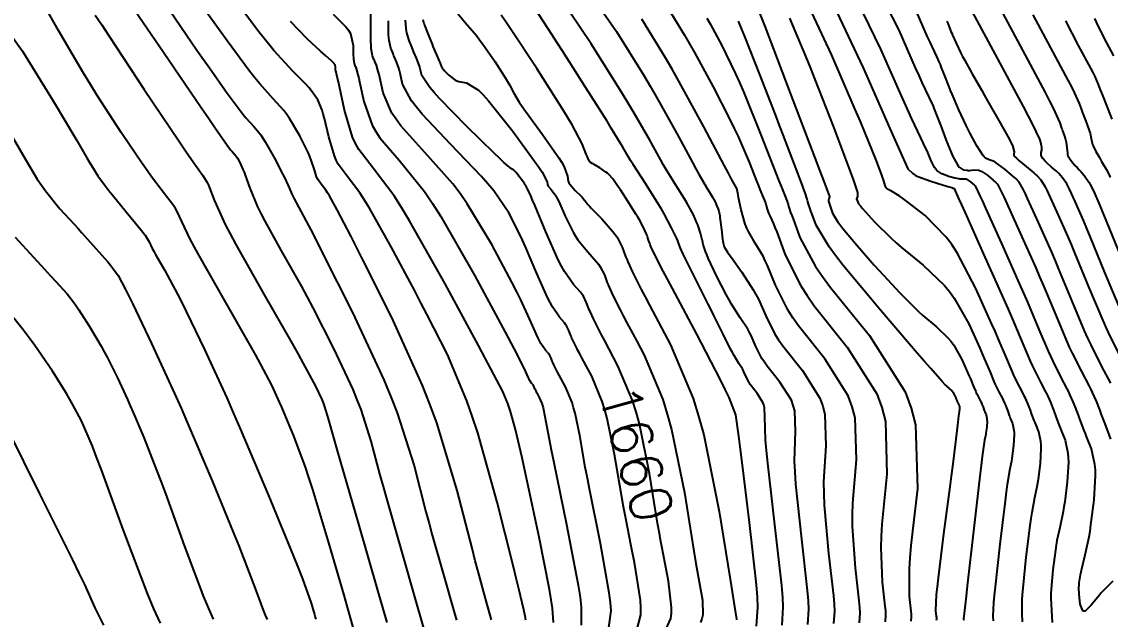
# Model space of a CAD drawing. Header units: metres. Extents: x 837475 to 838479, y 1189012 to 1191015.
# Drawn here: x 837673.6 to 837774.6, y 1189140.1 to 1189195.5 of the extents above; entities that cross this region are included whole.
import ezdxf

# ---------------------------------------------------------------- set-up
doc = ezdxf.new("R2010")
doc.units = ezdxf.units.M
doc.header["$LTSCALE"] = 0.3
doc.layers.add('COTAS 10', color=1, linetype='Continuous')
doc.layers.add('COTAS INT', color=252, linetype='Continuous')
doc.styles.get("Standard").update_dxf_attribs({"font": 'simplex.shx'})

msp = doc.modelspace()

# ---------------------------------------------------------------- linework, layer by layer
at = {"layer": 'COTAS 10'}
for points in [[(837774.826, 1189143.577), (837773.986, 1189142.743), (837773.767, 1189142.504), (837773.555, 1189142.262), (837772.838, 1189141.359), (837772.267, 1189140.808), (837772.146, 1189140.787), (837772.042, 1189140.824), (837771.802, 1189141.434), (837771.707, 1189142.338), (837771.695, 1189142.56), (837771.688, 1189142.77), (837771.716, 1189143.426), (837771.842, 1189144.175), (837771.898, 1189144.443), (837771.963, 1189144.739), (837772.275, 1189146.027), (837772.628, 1189147.696), (837772.719, 1189148.232), (837772.807, 1189148.8), (837773.103, 1189151.116), (837773.232, 1189153.38), (837773.216, 1189153.915), (837773.176, 1189154.41), (837772.847, 1189155.866), (837772.401, 1189156.992), (837772.289, 1189157.279), (837772.181, 1189157.556), (837771.834, 1189158.466), (837771.54, 1189159.248), (837771.465, 1189159.444), (837771.394, 1189159.631), (837771.162, 1189160.231), (837770.857, 1189160.915), (837770.739, 1189161.154), (837770.607, 1189161.416), (837770.012, 1189162.54), (837769.286, 1189163.985), (837769.071, 1189164.448), (837768.851, 1189164.938), (837768.007, 1189166.936), (837766.939, 1189169.482), (837766.578, 1189170.318), (837766.188, 1189171.211), (837764.541, 1189174.911), (837763.054, 1189178.2), (837762.765, 1189178.834), (837762.528, 1189179.349), (837762.116, 1189180.21), (837762.005, 1189180.322), (837761.958, 1189180.365), (837761.904, 1189180.412), (837761.652, 1189180.625), (837761.37, 1189180.815), (837761.297, 1189180.848), (837761.227, 1189180.873), (837760.992, 1189180.893), (837760.731, 1189180.884), (837760.644, 1189180.891), (837760.551, 1189180.902), (837760.163, 1189180.976), (837759.718, 1189181.098), (837759.589, 1189181.14), (837759.458, 1189181.186), (837758.966, 1189181.379), (837758.505, 1189181.694), (837758.394, 1189181.817), (837758.29, 1189181.955), (837757.976, 1189182.579), (837757.668, 1189183.346), (837757.567, 1189183.573), (837757.461, 1189183.807), (837757.022, 1189184.707), (837756.162, 1189186.545), (837755.789, 1189187.371), (837755.358, 1189188.334), (837753.316, 1189192.955), (837750.584, 1189198.585)], [(837705.392, 1189135.501), (837704.079, 1189140.195), (837703.799, 1189141.178), (837703.486, 1189142.271), (837702.077, 1189147.143), (837700.586, 1189152.08), (837700.222, 1189153.214), (837699.878, 1189154.248), (837698.81, 1189157.143), (837697.936, 1189159.205), (837697.715, 1189159.714), (837697.502, 1189160.196), (837696.809, 1189161.714), (837695.747, 1189163.747), (837695.302, 1189164.555), (837694.791, 1189165.468), (837692.401, 1189169.649), (837690.08, 1189173.734), (837689.612, 1189174.588), (837689.22, 1189175.32), (837688.437, 1189176.961), (837688.016, 1189177.874), (837687.852, 1189178.149), (837687.668, 1189178.432), (837686.834, 1189179.533), (837685.627, 1189181.109), (837685.208, 1189181.692), (837684.752, 1189182.34), (837682.799, 1189185.209), (837680.575, 1189188.658), (837679.948, 1189189.67), (837679.316, 1189190.709), (837676.992, 1189194.667), (837675.102, 1189198.061)], [(837720.348, 1189139.969), (837720.337, 1189140.128), (837720.322, 1189140.22), (837720.303, 1189140.333), (837720.188, 1189140.912), (837719.716, 1189142.88), (837719.471, 1189143.868), (837719.176, 1189145.049), (837717.695, 1189150.912), (837715.889, 1189157.343), (837715.389, 1189158.882), (837714.889, 1189160.315), (837713.081, 1189164.614), (837711.18, 1189168.346), (837710.622, 1189169.421), (837710.049, 1189170.514), (837707.862, 1189174.614), (837705.85, 1189178.184), (837705.386, 1189178.943), (837704.964, 1189179.603), (837703.778, 1189181.159), (837702.957, 1189182.271), (837702.765, 1189182.651), (837702.588, 1189183.062), (837702.076, 1189184.809), (837701.667, 1189186.524), (837701.555, 1189186.916), (837701.444, 1189187.272), (837701.046, 1189188.258), (837700.451, 1189189.121), (837700.216, 1189189.399), (837699.949, 1189189.694), (837698.732, 1189190.904), (837696.965, 1189192.834), (837696.353, 1189193.583), (837695.687, 1189194.425), (837692.838, 1189198.244)], [(837746.537, 1189139.567), (837746.624, 1189140.987), (837746.578, 1189141.762), (837746.501, 1189142.704), (837745.968, 1189147.483), (837745.431, 1189152.582), (837745.351, 1189153.725), (837745.301, 1189154.751), (837745.371, 1189157.483), (837745.312, 1189159.383), (837745.182, 1189159.884), (837745.002, 1189160.374), (837743.941, 1189162.052), (837742.758, 1189163.539), (837742.501, 1189163.908), (837742.274, 1189164.259), (837741.713, 1189165.372), (837741.27, 1189166.382), (837741.119, 1189166.668), (837740.956, 1189166.956), (837740.263, 1189168.018), (837739.455, 1189169.271), (837739.219, 1189169.679), (837738.977, 1189170.114), (837738.062, 1189171.906), (837737.292, 1189173.547), (837737.143, 1189173.887), (837737.02, 1189174.177), (837736.808, 1189174.808), (837736.753, 1189175.159), (837736.73, 1189175.271), (837736.704, 1189175.391), (837736.58, 1189175.877), (837736.388, 1189176.459), (837736.319, 1189176.638), (837736.242, 1189176.825), (837735.909, 1189177.566), (837735.43, 1189178.47), (837735.262, 1189178.761), (837735.078, 1189179.068), (837734.286, 1189180.323), (837733.371, 1189181.793), (837733.109, 1189182.237), (837732.844, 1189182.697), (837731.86, 1189184.488), (837730.412, 1189187.016), (837729.856, 1189187.94), (837729.232, 1189188.96), (837726.418, 1189193.454), (837723.498, 1189197.826)], [(837764.372, 1189196.72), (837766.465, 1189192.843), (837768.559, 1189188.93), (837768.971, 1189188.137), (837769.31, 1189187.47), (837769.931, 1189186.112), (837770.077, 1189185.61), (837770.118, 1189185.482), (837770.159, 1189185.36), (837770.309, 1189184.962), (837770.44, 1189184.56), (837770.469, 1189184.436), (837770.496, 1189184.306), (837770.568, 1189183.789), (837770.613, 1189183.338), (837770.623, 1189183.249), (837770.632, 1189183.177), (837770.655, 1189183.046), (837770.717, 1189182.956), (837770.751, 1189182.908), (837770.792, 1189182.851), (837771, 1189182.562), (837771.235, 1189182.255), (837771.292, 1189182.185), (837771.347, 1189182.123), (837771.517, 1189181.954), (837771.712, 1189181.765), (837771.782, 1189181.689), (837771.859, 1189181.603), (837772.194, 1189181.209), (837772.557, 1189180.711), (837772.651, 1189180.56), (837772.743, 1189180.403), (837773.054, 1189179.788), (837773.627, 1189178.432), (837773.885, 1189177.808), (837774.185, 1189177.076), (837775.626, 1189173.535)], [(837733.227, 1189138.817), (837733.811, 1189140.11), (837733.873, 1189140.597), (837733.891, 1189141.14), (837733.596, 1189143.571), (837732.975, 1189146.806), (837732.836, 1189147.585), (837732.787, 1189147.856), (837732.593, 1189148.974), (837731.836, 1189153.571), (837730.9, 1189158.167), (837730.592, 1189159.285), (837730.264, 1189160.335), (837728.906, 1189163.567), (837727.682, 1189165.872), (837727.648, 1189165.935), (837727.382, 1189166.44), (837727.153, 1189166.88), (837726.623, 1189167.925), (837726.349, 1189168.532), (837726.28, 1189168.695), (837726.215, 1189168.856), (837726.004, 1189169.423), (837725.702, 1189170.019), (837725.579, 1189170.198), (837725.44, 1189170.385), (837724.792, 1189171.111), (837723.934, 1189172.328), (837723.662, 1189172.824), (837723.374, 1189173.388), (837722.209, 1189175.999), (837721.179, 1189178.471), (837720.977, 1189178.948), (837720.81, 1189179.335), (837720.509, 1189179.984), (837720.457, 1189180.042), (837720.448, 1189180.057), (837720.441, 1189180.072), (837720.436, 1189180.121), (837720.35, 1189180.284), (837720.292, 1189180.371), (837720.22, 1189180.476), (837719.835, 1189181.005), (837719.42, 1189181.526), (837719.329, 1189181.626), (837719.247, 1189181.707), (837719.038, 1189181.838), (837718.312, 1189182.444), (837717.905, 1189182.825), (837717.409, 1189183.297), (837714.873, 1189185.772), (837712.339, 1189188.368), (837711.844, 1189188.918), (837711.438, 1189189.395), (837710.721, 1189190.504), (837710.561, 1189191.132), (837710.508, 1189191.305), (837710.451, 1189191.477), (837710.21, 1189192.097), (837709.944, 1189192.725), (837709.87, 1189192.904), (837709.796, 1189193.084), (837709.529, 1189193.751), (837709.317, 1189194.454), (837709.278, 1189194.657), (837709.247, 1189194.864), (837709.206, 1189195.64)], [(837758.483, 1189139.951), (837758.493, 1189140.111), (837758.487, 1189140.199), (837758.479, 1189140.305), (837758.419, 1189140.843), (837758.482, 1189142.339), (837758.551, 1189143.049), (837758.642, 1189143.886), (837759.157, 1189147.978), (837759.732, 1189152.321), (837759.861, 1189153.317), (837759.977, 1189154.223), (837760.286, 1189156.751), (837760.47, 1189158.327), (837760.507, 1189158.634), (837760.537, 1189158.885), (837760.596, 1189159.322), (837760.613, 1189159.403), (837760.617, 1189159.429), (837760.621, 1189159.457), (837760.636, 1189159.569), (837760.642, 1189159.679), (837760.641, 1189159.705), (837760.639, 1189159.729), (837760.623, 1189159.799), (837760.602, 1189159.854), (837760.596, 1189159.868), (837760.591, 1189159.881), (837760.574, 1189159.926), (837760.56, 1189159.964), (837760.556, 1189159.973), (837760.553, 1189159.982), (837760.542, 1189160.011), (837760.527, 1189160.044), (837760.521, 1189160.056), (837760.515, 1189160.069), (837760.486, 1189160.123), (837760.451, 1189160.193), (837760.44, 1189160.216), (837760.429, 1189160.24), (837760.389, 1189160.337), (837760.329, 1189160.478), (837760.306, 1189160.53), (837760.281, 1189160.588), (837760.167, 1189160.842), (837760.014, 1189161.113), (837759.964, 1189161.182), (837759.91, 1189161.247), (837759.688, 1189161.458), (837759.433, 1189161.675), (837759.359, 1189161.743), (837759.282, 1189161.815), (837758.993, 1189162.106), (837757.931, 1189163.312), (837757.368, 1189163.96), (837756.688, 1189164.746), (837753.26, 1189168.72), (837749.798, 1189172.889), (837749.096, 1189173.797), (837748.506, 1189174.598), (837747.303, 1189176.604), (837746.905, 1189177.701), (837746.823, 1189177.929), (837746.753, 1189178.125), (837746.601, 1189178.562), (837746.537, 1189178.77), (837746.522, 1189178.822), (837746.509, 1189178.871), (837746.475, 1189179.03), (837746.278, 1189179.611), (837746.163, 1189179.927), (837746.022, 1189180.31), (837745.293, 1189182.254), (837744.252, 1189184.983), (837743.913, 1189185.861), (837743.553, 1189186.793), (837742.072, 1189190.602), (837740.671, 1189194.125), (837740.362, 1189194.877), (837740.086, 1189195.531)], [(837681.188, 1189139.515), (837680.399, 1189141.123), (837679.422, 1189143.28), (837678.917, 1189144.328), (837678.309, 1189145.573), (837675.267, 1189151.697), (837672.272, 1189157.673)]]:
    msp.add_lwpolyline(points, dxfattribs=at)
at = {"layer": 'COTAS INT'}
for points in [[(837752.531, 1189199.51), (837754.967, 1189194.695), (837756.504, 1189191.214), (837756.829, 1189190.489), (837757.11, 1189189.867), (837757.758, 1189188.483), (837758.146, 1189187.646), (837758.264, 1189187.37), (837758.385, 1189187.074), (837758.858, 1189185.843), (837759.338, 1189184.578), (837759.463, 1189184.262), (837759.585, 1189183.959), (837759.998, 1189182.986), (837760.381, 1189182.263), (837760.484, 1189182.118), (837760.586, 1189181.997), (837760.943, 1189181.759), (837761.307, 1189181.708), (837761.414, 1189181.704), (837761.523, 1189181.704), (837761.936, 1189181.744), (837762.395, 1189181.705), (837762.533, 1189181.657), (837762.675, 1189181.592), (837763.226, 1189181.22), (837763.718, 1189180.804), (837763.823, 1189180.712), (837763.915, 1189180.629), (837764.132, 1189180.41), (837764.534, 1189179.621), (837764.742, 1189179.179), (837764.992, 1189178.64), (837766.244, 1189175.886), (837767.676, 1189172.655), (837768.039, 1189171.816), (837768.389, 1189171.001), (837769.531, 1189168.255), (837770.535, 1189165.878), (837770.797, 1189165.294), (837771.053, 1189164.744), (837771.917, 1189163.024), (837772.626, 1189161.685), (837772.783, 1189161.374), (837772.922, 1189161.089), (837773.286, 1189160.275), (837773.562, 1189159.56), (837773.647, 1189159.338), (837773.735, 1189159.105), (837774.086, 1189158.174), (837774.499, 1189157.091), (837774.627, 1189156.762)], [(837683.306, 1189197.712), (837686.738, 1189192.658), (837690.233, 1189187.544), (837690.931, 1189186.525), (837691.512, 1189185.678), (837692.639, 1189184.052), (837692.962, 1189183.618), (837693.037, 1189183.523), (837693.106, 1189183.438), (837693.301, 1189183.224), (837693.473, 1189183.016), (837693.528, 1189182.935), (837693.585, 1189182.844), (837693.817, 1189182.433), (837694.11, 1189181.778), (837694.206, 1189181.533), (837694.309, 1189181.261), (837694.735, 1189180.051), (837695.469, 1189178.316), (837695.766, 1189177.712), (837696.105, 1189177.056), (837697.666, 1189174.242), (837699.528, 1189170.917), (837700.055, 1189169.939), (837700.587, 1189168.935), (837702.554, 1189165.103), (837704.295, 1189161.364), (837704.686, 1189160.42), (837705.037, 1189159.516), (837705.975, 1189156.579), (837706.815, 1189153.415), (837707.104, 1189152.368), (837707.418, 1189151.247), (837708.755, 1189146.579), (837710.22, 1189141.477), (837710.614, 1189140.083), (837711.003, 1189138.696)], [(837726.137, 1189198.387), (837728.774, 1189194.59), (837731.268, 1189190.558), (837731.89, 1189189.515), (837732.482, 1189188.504), (837734.37, 1189185.113), (837735.819, 1189182.417), (837736.135, 1189181.843), (837736.413, 1189181.343), (837737.108, 1189180.163), (837737.509, 1189179.528), (837737.602, 1189179.373), (837737.687, 1189179.226), (837737.929, 1189178.768), (837738.098, 1189178.393), (837738.137, 1189178.298), (837738.172, 1189178.207), (837738.269, 1189177.913), (837738.35, 1189177.489), (837738.376, 1189177.316), (837738.402, 1189177.12), (837738.508, 1189176.211), (837738.617, 1189175.317), (837738.646, 1189175.13), (837738.674, 1189174.968), (837738.772, 1189174.603), (837739.079, 1189174.124), (837739.239, 1189173.891), (837739.432, 1189173.614), (837740.402, 1189172.25), (837741.461, 1189170.627), (837741.71, 1189170.187), (837741.941, 1189169.75), (837742.617, 1189168.207), (837743.475, 1189166.506), (837743.82, 1189165.97), (837744.213, 1189165.406), (837746.021, 1189163.135), (837747.642, 1189160.571), (837747.916, 1189159.823), (837748.115, 1189159.057), (837748.205, 1189156.155), (837747.998, 1189152.79), (837748.01, 1189151.733), (837748.053, 1189150.622), (837748.458, 1189146.155), (837748.896, 1189142.224), (837748.96, 1189141.45), (837748.998, 1189140.812), (837748.926, 1189139.643)], [(837766.462, 1189139.821), (837766.419, 1189140.599), (837766.422, 1189141.809), (837766.457, 1189142.334), (837766.506, 1189142.942), (837766.806, 1189145.823), (837767.168, 1189148.75), (837767.257, 1189149.387), (837767.341, 1189149.947), (837767.603, 1189151.345), (837767.822, 1189152.379), (837767.878, 1189152.711), (837767.933, 1189153.063), (837768.116, 1189154.497), (837768.196, 1189155.9), (837768.186, 1189156.231), (837768.162, 1189156.538), (837767.957, 1189157.439), (837767.681, 1189158.137), (837767.612, 1189158.315), (837767.545, 1189158.486), (837767.33, 1189159.05), (837767.148, 1189159.534), (837767.102, 1189159.655), (837767.057, 1189159.771), (837766.914, 1189160.143), (837766.725, 1189160.567), (837766.652, 1189160.715), (837766.57, 1189160.877), (837766.202, 1189161.574), (837765.752, 1189162.468), (837765.619, 1189162.755), (837765.482, 1189163.059), (837764.96, 1189164.296), (837764.194, 1189166.105), (837763.904, 1189166.769), (837763.581, 1189167.504), (837762.131, 1189170.749), (837760.391, 1189174.043), (837759.884, 1189174.809), (837759.366, 1189175.512), (837757.406, 1189177.525), (837755.69, 1189178.845), (837755.327, 1189179.111), (837755.012, 1189179.335), (837754.279, 1189179.783), (837753.937, 1189179.964), (837753.869, 1189180.019), (837753.813, 1189180.076), (837753.704, 1189180.3), (837753.552, 1189180.82), (837753.468, 1189181.064), (837753.366, 1189181.351), (837752.845, 1189182.747), (837751.822, 1189185.256), (837751.404, 1189186.244), (837750.926, 1189187.359), (837748.712, 1189192.445), (837746.209, 1189197.833)], [(837748.638, 1189197.659), (837751.666, 1189191.216), (837754.14, 1189185.594), (837754.632, 1189184.482), (837755.041, 1189183.562), (837755.819, 1189181.849), (837756.287, 1189181.395), (837756.5, 1189181.271), (837756.749, 1189181.147), (837757.948, 1189180.702), (837759.117, 1189180.341), (837759.346, 1189180.269), (837759.536, 1189180.209), (837759.88, 1189180.096), (837759.948, 1189180.068), (837759.963, 1189180.062), (837759.976, 1189180.057), (837760.008, 1189180.046), (837760.026, 1189180.043), (837760.031, 1189180.042), (837760.035, 1189180.042), (837760.047, 1189180.043), (837760.058, 1189180.042), (837760.062, 1189180.04), (837760.065, 1189180.039), (837760.079, 1189180.03), (837760.091, 1189180.02), (837760.093, 1189180.017), (837760.095, 1189180.015), (837760.101, 1189180.01), (837760.522, 1189179.076), (837760.787, 1189178.489), (837761.116, 1189177.759), (837762.838, 1189173.935), (837764.7, 1189169.767), (837765.117, 1189168.82), (837765.49, 1189167.963), (837766.483, 1189165.616), (837767.167, 1189163.999), (837767.345, 1189163.602), (837767.519, 1189163.227), (837768.107, 1189162.057), (837768.589, 1189161.146), (837768.695, 1189160.935), (837768.791, 1189160.741), (837769.038, 1189160.187), (837769.225, 1189159.701), (837769.283, 1189159.55), (837769.344, 1189159.391), (837769.582, 1189158.758), (837769.863, 1189158.021), (837769.95, 1189157.797), (837770.041, 1189157.565), (837770.402, 1189156.653), (837770.669, 1189155.474), (837770.701, 1189155.073), (837770.714, 1189154.64), (837770.609, 1189152.807), (837770.37, 1189150.931), (837770.299, 1189150.472), (837770.225, 1189150.038), (837769.939, 1189148.686), (837769.652, 1189147.343), (837769.577, 1189146.915), (837769.505, 1189146.462), (837769.261, 1189144.624), (837769.101, 1189142.831), (837769.081, 1189142.406), (837769.073, 1189142.013), (837769.133, 1189140.852), (837769.194, 1189139.746)], [(837670.948, 1189196.519), (837673.654, 1189192.749), (837676.191, 1189188.64), (837676.764, 1189187.701), (837677.281, 1189186.847), (837678.681, 1189184.479), (837679.611, 1189182.876), (837679.832, 1189182.505), (837680.037, 1189182.166), (837680.646, 1189181.202), (837681.358, 1189180.226), (837681.628, 1189179.879), (837681.93, 1189179.498), (837683.283, 1189177.846), (837684.557, 1189176.281), (837684.809, 1189175.956), (837685.018, 1189175.678), (837685.407, 1189175.062), (837685.691, 1189174.466), (837685.834, 1189174.201), (837686.003, 1189173.891), (837686.846, 1189172.408), (837688.037, 1189170.207), (837688.426, 1189169.445), (837688.84, 1189168.617), (837690.552, 1189165.074), (837692.604, 1189160.581), (837693.233, 1189159.154), (837693.889, 1189157.647), (837696.476, 1189151.541), (837698.764, 1189145.976), (837699.231, 1189144.811), (837699.625, 1189143.808), (837700.448, 1189141.541), (837700.752, 1189140.49), (837700.819, 1189140.254), (837700.88, 1189140.042)], [(837687.315, 1189196.532), (837689.837, 1189192.86), (837690.436, 1189191.997), (837690.991, 1189191.2), (837692.636, 1189188.878), (837693.845, 1189187.256), (837694.125, 1189186.9), (837694.382, 1189186.585), (837695.111, 1189185.784), (837695.757, 1189185.004), (837695.961, 1189184.702), (837696.176, 1189184.362), (837697.041, 1189182.824), (837697.822, 1189181.309), (837697.983, 1189180.984), (837698.12, 1189180.7), (837698.417, 1189180.015), (837698.638, 1189179.494), (837698.727, 1189179.312), (837698.829, 1189179.115), (837699.298, 1189178.269), (837700.395, 1189176.197), (837700.891, 1189175.226), (837701.472, 1189174.084), (837704.267, 1189168.527), (837707.177, 1189162.28), (837707.83, 1189160.702), (837708.417, 1189159.191), (837709.985, 1189154.282), (837711.089, 1189150.025), (837711.384, 1189148.924), (837711.674, 1189147.856), (837712.68, 1189144.282), (837713.648, 1189140.908), (837713.914, 1189139.967)], [(837717.177, 1189139.985), (837717.054, 1189140.421), (837716.605, 1189141.986), (837715.93, 1189144.466), (837715.664, 1189145.479), (837715.364, 1189146.634), (837713.995, 1189151.986), (837712.097, 1189158.267), (837711.464, 1189160.008), (837710.784, 1189161.749), (837707.937, 1189168.045), (837705.239, 1189173.411), (837704.653, 1189174.567), (837704.137, 1189175.58), (837702.854, 1189178.045), (837702.124, 1189179.341), (837701.956, 1189179.616), (837701.802, 1189179.856), (837701.371, 1189180.421), (837701.073, 1189180.824), (837701.004, 1189180.962), (837700.94, 1189181.112), (837700.754, 1189181.746), (837700.452, 1189182.661), (837700.314, 1189182.988), (837700.153, 1189183.346), (837699.378, 1189184.904), (837698.437, 1189186.506), (837698.172, 1189186.891), (837697.904, 1189187.252), (837696.921, 1189188.344), (837695.658, 1189189.731), (837695.213, 1189190.277), (837694.728, 1189190.894), (837692.634, 1189193.705), (837690.47, 1189196.722)], [(837728.076, 1189139.278), (837728.276, 1189140.82), (837728.216, 1189141.592), (837728.105, 1189142.513), (837727.287, 1189147.089), (837726.293, 1189152), (837726.073, 1189153.133), (837725.875, 1189154.168), (837725.359, 1189157.089), (837724.935, 1189159.17), (837724.796, 1189159.676), (837724.648, 1189160.152), (837724.033, 1189161.615), (837723.463, 1189162.688), (837723.343, 1189162.916), (837723.239, 1189163.115), (837722.999, 1189163.589), (837722.875, 1189163.863), (837722.844, 1189163.937), (837722.814, 1189164.01), (837722.719, 1189164.267), (837722.582, 1189164.536), (837722.526, 1189164.618), (837722.463, 1189164.702), (837722.17, 1189165.031), (837721.761, 1189165.632), (837721.624, 1189165.888), (837721.478, 1189166.183), (837720.866, 1189167.57), (837719.892, 1189169.681), (837719.518, 1189170.433), (837719.099, 1189171.256), (837717.208, 1189174.832), (837714.925, 1189178.604), (837714.259, 1189179.551), (837713.578, 1189180.456), (837710.996, 1189183.373), (837708.772, 1189185.827), (837708.317, 1189186.44), (837707.932, 1189187.024), (837707.122, 1189188.894), (837706.808, 1189190.311), (837706.736, 1189190.61), (837706.67, 1189190.867), (837706.487, 1189191.46), (837706.346, 1189191.793), (837706.306, 1189191.888), (837706.267, 1189191.984), (837706.126, 1189192.337), (837706.019, 1189193.013), (837706.001, 1189193.311), (837705.989, 1189193.658), (837705.989, 1189195.312), (837705.96, 1189196.941)], [(837713.882, 1189196.435), (837714.73, 1189195.437), (837715.77, 1189194.214), (837716.068, 1189193.828), (837716.37, 1189193.422), (837717.499, 1189191.782), (837718.467, 1189190.264), (837718.668, 1189189.933), (837718.841, 1189189.641), (837719.222, 1189188.913), (837719.751, 1189188.029), (837720.016, 1189187.639), (837720.333, 1189187.186), (837721.909, 1189185.024), (837723.428, 1189182.869), (837723.71, 1189182.419), (837723.931, 1189182.033), (837724.229, 1189181.172), (837724.28, 1189180.697), (837724.345, 1189180.555), (837724.433, 1189180.409), (837724.935, 1189179.842), (837725.467, 1189179.334), (837725.574, 1189179.225), (837725.663, 1189179.129), (837725.839, 1189178.895), (837726.117, 1189178.545), (837726.271, 1189178.376), (837726.458, 1189178.176), (837727.414, 1189177.191), (837728.416, 1189176.067), (837728.632, 1189175.779), (837728.823, 1189175.501), (837729.289, 1189174.579), (837729.615, 1189173.703), (837729.717, 1189173.453), (837729.823, 1189173.2), (837730.247, 1189172.262), (837731.066, 1189170.645), (837731.422, 1189169.965), (837731.832, 1189169.183), (837733.78, 1189165.519), (837735.881, 1189160.518), (837736.389, 1189158.893), (837736.864, 1189157.164), (837738.313, 1189150.053), (837739.311, 1189143.78), (837739.502, 1189142.579), (837739.656, 1189141.611), (837739.905, 1189140.053), (837739.898, 1189140.005)], [(837744.148, 1189139.49), (837744.25, 1189141.162), (837744.196, 1189142.075), (837744.105, 1189143.184), (837743.478, 1189148.811), (837742.809, 1189154.543), (837742.692, 1189155.717), (837742.605, 1189156.712), (837742.536, 1189158.811), (837742.509, 1189159.709), (837742.447, 1189159.945), (837742.362, 1189160.176), (837741.861, 1189160.969), (837741.302, 1189161.671), (837741.181, 1189161.846), (837741.074, 1189162.011), (837740.809, 1189162.537), (837740.6, 1189163.014), (837740.529, 1189163.149), (837740.452, 1189163.285), (837740.124, 1189163.787), (837739.678, 1189164.512), (837739.526, 1189164.79), (837739.361, 1189165.1), (837738.663, 1189166.496), (837737.816, 1189168.228), (837737.557, 1189168.75), (837737.287, 1189169.291), (837736.225, 1189171.397), (837735.302, 1189173.234), (837735.12, 1189173.606), (837734.971, 1189173.917), (837734.696, 1189174.546), (837734.532, 1189174.971), (837734.452, 1189175.154), (837734.357, 1189175.365), (837733.889, 1189176.364), (837733.174, 1189177.715), (837732.922, 1189178.149), (837732.648, 1189178.608), (837731.464, 1189180.482), (837730.328, 1189182.243), (837730.084, 1189182.631), (837729.87, 1189182.976), (837729.35, 1189183.864), (837728.631, 1189185.075), (837728.292, 1189185.624), (837727.892, 1189186.266), (837725.942, 1189189.357), (837723.793, 1189192.73), (837723.268, 1189193.55), (837722.774, 1189194.32), (837721.24, 1189196.69)], [(837733.486, 1189196.86), (837735.088, 1189194.231), (837735.546, 1189193.442), (837736.01, 1189192.628), (837737.739, 1189189.467), (837739.328, 1189186.367), (837739.703, 1189185.591), (837740.05, 1189184.85), (837741.072, 1189182.468), (837741.788, 1189180.645), (837741.942, 1189180.257), (837742.077, 1189179.919), (837742.407, 1189179.117), (837742.586, 1189178.674), (837742.626, 1189178.562), (837742.662, 1189178.454), (837742.755, 1189178.106), (837742.839, 1189177.808), (837742.868, 1189177.733), (837742.9, 1189177.661), (837743.036, 1189177.427), (837743.342, 1189176.753), (837743.481, 1189176.403), (837743.643, 1189175.983), (837744.424, 1189173.877), (837745.875, 1189171.001), (837746.459, 1189170.095), (837747.123, 1189169.141), (837750.18, 1189165.3), (837752.921, 1189160.965), (837753.385, 1189159.7), (837753.722, 1189158.406), (837753.873, 1189153.499), (837753.391, 1189148.869), (837753.328, 1189147.749), (837753.297, 1189146.7), (837753.438, 1189143.499), (837753.688, 1189141.264), (837753.724, 1189140.824), (837753.745, 1189140.462), (837753.704, 1189139.797)], [(837774.644, 1189161.954), (837773.823, 1189163.507), (837772.82, 1189165.502), (837772.524, 1189166.141), (837772.22, 1189166.818), (837771.055, 1189169.575), (837769.838, 1189172.52), (837769.501, 1189173.314), (837769.164, 1189174.1), (837767.946, 1189176.862), (837766.93, 1189179.081), (837766.719, 1189179.525), (837766.54, 1189179.894), (837766.147, 1189180.61), (837765.824, 1189180.935), (837765.688, 1189181.059), (837765.532, 1189181.197), (837764.8, 1189181.815), (837764.051, 1189182.379), (837763.884, 1189182.483), (837763.735, 1189182.564), (837763.343, 1189182.668), (837763.002, 1189182.84), (837762.885, 1189182.964), (837762.758, 1189183.122), (837762.216, 1189183.967), (837761.593, 1189185.127), (837761.414, 1189185.483), (837761.232, 1189185.854), (837760.553, 1189187.321), (837759.926, 1189188.758), (837759.777, 1189189.111), (837759.64, 1189189.444), (837759.233, 1189190.484), (837758.915, 1189191.312), (837758.833, 1189191.511), (837758.754, 1189191.697), (837758.493, 1189192.259), (837758.057, 1189193.189), (837757.869, 1189193.607), (837757.65, 1189194.095), (837756.617, 1189196.434)], [(837775.588, 1189168.697), (837774.102, 1189172.215), (837772.736, 1189175.557), (837772.423, 1189176.31), (837772.139, 1189176.988), (837771.351, 1189178.813), (837770.805, 1189179.963), (837770.674, 1189180.215), (837770.551, 1189180.439), (837770.178, 1189181.009), (837769.829, 1189181.396), (837769.72, 1189181.504), (837769.607, 1189181.613), (837769.156, 1189182.009), (837768.735, 1189182.373), (837768.641, 1189182.462), (837768.556, 1189182.546), (837768.331, 1189182.804), (837768.212, 1189183.027), (837768.194, 1189183.087), (837768.183, 1189183.148), (837768.198, 1189183.362), (837768.242, 1189183.562), (837768.248, 1189183.613), (837768.252, 1189183.662), (837768.248, 1189183.822), (837768.208, 1189184.03), (837768.19, 1189184.109), (837768.168, 1189184.197), (837768.065, 1189184.591), (837767.393, 1189186.011), (837767.014, 1189186.745), (837766.55, 1189187.628), (837764.176, 1189192.05), (837761.802, 1189196.424)], [(837680.406, 1189196.117), (837680.999, 1189195.199), (837681.687, 1189194.146), (837684.953, 1189189.216), (837688.145, 1189184.453), (837688.787, 1189183.506), (837689.323, 1189182.719), (837690.385, 1189181.219), (837690.779, 1189180.583), (837690.895, 1189180.341), (837691.014, 1189180.071), (837691.467, 1189178.859), (837692.454, 1189176.683), (837692.909, 1189175.806), (837693.444, 1189174.809), (837696.034, 1189170.215), (837698.661, 1189165.638), (837699.219, 1189164.651), (837699.703, 1189163.787), (837700.84, 1189161.678), (837701.412, 1189160.449), (837701.541, 1189160.138), (837701.656, 1189159.841), (837701.965, 1189158.875), (837702.54, 1189156.805), (837702.824, 1189155.812), (837703.162, 1189154.637), (837704.83, 1189148.875), (837706.636, 1189142.62), (837707.06, 1189141.134), (837707.451, 1189139.755)], [(837722.924, 1189139.739), (837722.835, 1189141.079), (837722.711, 1189141.852), (837722.544, 1189142.799), (837721.584, 1189147.669), (837720.496, 1189152.856), (837720.248, 1189154.003), (837720.024, 1189155.025), (837719.409, 1189157.669), (837718.946, 1189159.319), (837718.817, 1189159.713), (837718.689, 1189160.081), (837718.225, 1189161.184), (837717.122, 1189163.281), (837716.59, 1189164.275), (837715.961, 1189165.449), (837712.87, 1189171.184), (837709.575, 1189177.027), (837708.817, 1189178.27), (837708.126, 1189179.35), (837706.184, 1189181.897), (837704.859, 1189183.627), (837704.557, 1189184.192), (837704.282, 1189184.795), (837703.522, 1189187.284), (837703.055, 1189189.49), (837702.964, 1189189.914), (837702.89, 1189190.257), (837702.764, 1189190.823), (837702.748, 1189190.861), (837702.743, 1189190.872), (837702.739, 1189190.883), (837702.722, 1189190.924), (837702.71, 1189191.001), (837702.708, 1189191.036), (837702.707, 1189191.076), (837702.707, 1189191.266), (837702.65, 1189191.496), (837702.612, 1189191.56), (837702.566, 1189191.625), (837702.32, 1189191.864), (837701.786, 1189192.326), (837701.559, 1189192.531), (837701.296, 1189192.77), (837700.06, 1189193.913), (837698.517, 1189195.517)], [(837702.471, 1189196.188), (837703.665, 1189195.03), (837703.891, 1189194.715), (837704.072, 1189194.401), (837704.348, 1189193.289), (837704.348, 1189192.367), (837704.355, 1189192.173), (837704.364, 1189192.007), (837704.424, 1189191.631), (837704.503, 1189191.433), (837704.547, 1189191.327), (837704.626, 1189191.141), (837704.78, 1189190.562), (837704.85, 1189190.262), (837704.931, 1189189.901), (837705.322, 1189188.089), (837706.107, 1189185.91), (837706.437, 1189185.316), (837706.816, 1189184.727), (837708.59, 1189182.635), (837710.943, 1189179.735), (837711.686, 1189178.637), (837712.469, 1189177.41), (837715.631, 1189171.912), (837718.435, 1189166.692), (837718.993, 1189165.639), (837719.457, 1189164.758), (837720.343, 1189162.996), (837720.585, 1189162.447), (837720.643, 1189162.33), (837720.697, 1189162.229), (837720.859, 1189161.991), (837720.975, 1189161.861), (837721, 1189161.828), (837721.022, 1189161.795), (837721.076, 1189161.689), (837721.114, 1189161.587), (837721.125, 1189161.558), (837721.138, 1189161.529), (837721.187, 1189161.42), (837721.282, 1189161.233), (837721.323, 1189161.154), (837721.371, 1189161.064), (837721.596, 1189160.639), (837721.839, 1189160.06), (837721.898, 1189159.872), (837721.953, 1189159.672), (837722.121, 1189158.848), (837722.517, 1189156.766), (837722.715, 1189155.772), (837722.953, 1189154.597), (837724.132, 1189148.848), (837725.212, 1189143.2), (837725.388, 1189142.089), (837725.509, 1189141.175), (837725.5, 1189139.508)], [(837730.651, 1189139.047), (837731.044, 1189140.465), (837731.044, 1189141.094), (837730.998, 1189141.827), (837730.441, 1189145.33), (837730.145, 1189146.827), (837729.634, 1189149.403), (837729.43, 1189150.495), (837729.234, 1189151.571), (837728.598, 1189155.33), (837727.918, 1189158.669), (837727.694, 1189159.48), (837727.456, 1189160.243), (837726.47, 1189162.591), (837725.555, 1189164.311), (837725.362, 1189164.678), (837725.196, 1189164.998), (837725.12, 1189165.15), (837724.811, 1189165.757), (837724.612, 1189166.197), (837724.562, 1189166.316), (837724.514, 1189166.433), (837724.361, 1189166.845), (837724.142, 1189167.278), (837724.053, 1189167.408), (837723.951, 1189167.543), (837723.481, 1189168.071), (837722.825, 1189169.035), (837722.606, 1189169.446), (837722.371, 1189169.918), (837721.389, 1189172.144), (837720.328, 1189174.605), (837720.044, 1189175.226), (837719.763, 1189175.821), (837718.785, 1189177.752), (837717.381, 1189179.798), (837716.832, 1189180.466), (837716.214, 1189181.177), (837713.402, 1189184.111), (837710.729, 1189186.927), (837710.197, 1189187.564), (837709.757, 1189188.139), (837708.921, 1189189.699), (837708.685, 1189190.722), (837708.622, 1189190.957), (837708.56, 1189191.172), (837708.349, 1189191.778), (837708.145, 1189192.259), (837708.088, 1189192.396), (837708.032, 1189192.534), (837707.827, 1189193.044), (837707.668, 1189193.748), (837707.64, 1189194.009), (837707.619, 1189194.297), (837707.599, 1189195.574)], [(837710.813, 1189195.706), (837710.875, 1189195.43), (837710.916, 1189195.305), (837710.966, 1189195.16), (837711.231, 1189194.458), (837711.56, 1189193.634), (837711.651, 1189193.412), (837711.743, 1189193.191), (837712.072, 1189192.415), (837712.341, 1189191.782), (837712.394, 1189191.653), (837712.438, 1189191.543), (837712.52, 1189191.309), (837712.64, 1189191.124), (837712.707, 1189191.045), (837712.79, 1189190.953), (837713.212, 1189190.52), (837713.78, 1189190.102), (837713.955, 1189190.02), (837714.136, 1189189.952), (837714.855, 1189189.829), (837715.974, 1189189.128), (837716.409, 1189188.697), (837716.899, 1189188.163), (837719.116, 1189185.376), (837721.174, 1189182.546), (837721.562, 1189181.985), (837721.871, 1189181.521), (837722.333, 1189180.646), (837722.361, 1189180.385), (837722.397, 1189180.306), (837722.445, 1189180.226), (837722.722, 1189179.913), (837723.139, 1189179.335), (837723.275, 1189179.087), (837723.421, 1189178.8), (837724.024, 1189177.447), (837724.745, 1189175.967), (837724.966, 1189175.6), (837725.196, 1189175.252), (837726.103, 1189174.151), (837726.928, 1189173.226), (837727.106, 1189172.989), (837727.262, 1189172.76), (837727.647, 1189172.001), (837727.915, 1189171.28), (837727.998, 1189171.074), (837728.086, 1189170.866), (837728.435, 1189170.094), (837729.109, 1189168.763), (837729.402, 1189168.203), (837729.74, 1189167.559), (837730.252, 1189166.597), (837730.651, 1189165.847), (837731.343, 1189164.543), (837733.073, 1189160.426), (837733.49, 1189159.089), (837733.882, 1189157.666), (837735.074, 1189151.812), (837735.952, 1189146.377), (837736.144, 1189145.218), (837736.315, 1189144.208), (837736.751, 1189141.812), (837736.784, 1189140.454), (837736.701, 1189140.1), (837736.578, 1189139.755)], [(837741.759, 1189139.413), (837741.898, 1189141.166), (837741.849, 1189142.109), (837741.761, 1189143.25), (837741.127, 1189149.023), (837740.393, 1189154.856), (837740.243, 1189156.035), (837740.115, 1189157.025), (837739.845, 1189159.023), (837739.214, 1189160.634), (837738.86, 1189161.38), (837738.428, 1189162.255), (837736.217, 1189166.495), (837733.958, 1189170.737), (837733.495, 1189171.613), (837733.104, 1189172.359), (837732.276, 1189173.974), (837731.973, 1189174.637), (837731.912, 1189174.782), (837731.86, 1189174.91), (837731.754, 1189175.237), (837731.66, 1189175.539), (837731.615, 1189175.652), (837731.562, 1189175.779), (837731.305, 1189176.343), (837730.893, 1189177.113), (837730.744, 1189177.369), (837730.578, 1189177.644), (837729.852, 1189178.79), (837729.129, 1189179.889), (837728.965, 1189180.133), (837728.818, 1189180.352), (837728.419, 1189180.925), (837728.056, 1189181.325), (837727.932, 1189181.434), (837727.796, 1189181.542), (837727.219, 1189181.926), (837726.696, 1189182.234), (837726.594, 1189182.293), (837726.511, 1189182.342), (837726.368, 1189182.428), (837726.347, 1189182.441), (837726.342, 1189182.445), (837726.336, 1189182.449), (837726.317, 1189182.463), (837726.302, 1189182.477), (837726.298, 1189182.485), (837726.297, 1189182.5), (837726.291, 1189182.525), (837726.285, 1189182.535), (837726.279, 1189182.547), (837726.242, 1189182.601), (837726.112, 1189182.877), (837726.047, 1189183.029), (837725.97, 1189183.214), (837725.584, 1189184.156), (837724.654, 1189185.931), (837724.234, 1189186.642), (837723.743, 1189187.449), (837721.381, 1189191.153), (837719.001, 1189194.75), (837718.498, 1189195.489), (837718.063, 1189196.116)], [(837751.315, 1189139.72), (837751.372, 1189140.637), (837751.342, 1189141.137), (837751.292, 1189141.744), (837750.948, 1189144.827), (837750.675, 1189148.661), (837750.669, 1189149.741), (837750.694, 1189150.829), (837751.039, 1189154.827), (837750.918, 1189158.732), (837750.651, 1189159.761), (837750.281, 1189160.768), (837748.1, 1189164.217), (837745.668, 1189167.274), (837745.14, 1189168.032), (837744.675, 1189168.753), (837743.52, 1189171.042), (837742.781, 1189172.881), (837742.578, 1189173.319), (837742.376, 1189173.725), (837741.65, 1189174.934), (837741.012, 1189176.022), (837740.864, 1189176.353), (837740.729, 1189176.696), (837740.349, 1189178.04), (837740.109, 1189179.193), (837740.063, 1189179.415), (837740.025, 1189179.596), (837739.964, 1189179.901), (837739.961, 1189179.927), (837739.961, 1189179.933), (837739.96, 1189179.938), (837739.958, 1189179.949), (837739.955, 1189179.956), (837739.955, 1189179.958), (837739.954, 1189179.961), (837739.949, 1189179.97), (837739.944, 1189179.981), (837739.942, 1189179.985), (837739.939, 1189179.988), (837739.929, 1189180.004), (837739.455, 1189180.893), (837739.16, 1189181.448), (837738.794, 1189182.137), (837736.88, 1189185.738), (837734.551, 1189189.991), (837733.924, 1189191.091), (837733.305, 1189192.157), (837731.13, 1189195.725)], [(837737.157, 1189195.814), (837737.453, 1189195.294), (837738.557, 1189193.277), (837739.799, 1189190.714), (837740.182, 1189189.85), (837740.583, 1189188.919), (837742.172, 1189184.999), (837743.565, 1189181.438), (837743.841, 1189180.733), (837744.071, 1189180.15), (837744.506, 1189179.062), (837744.612, 1189178.806), (837744.634, 1189178.747), (837744.653, 1189178.695), (837744.693, 1189178.552), (837744.714, 1189178.447), (837744.721, 1189178.419), (837744.728, 1189178.392), (837744.756, 1189178.295), (837744.932, 1189177.804), (837745.032, 1189177.528), (837745.154, 1189177.192), (837745.78, 1189175.47), (837747.242, 1189172.788), (837747.892, 1189171.846), (837748.648, 1189170.818), (837752.26, 1189166.383), (837755.561, 1189161.162), (837756.12, 1189159.639), (837756.525, 1189158.081), (837756.707, 1189152.171), (837756.087, 1189146.908), (837755.988, 1189145.757), (837755.919, 1189144.739), (837755.929, 1189142.171), (837756.083, 1189140.784), (837756.106, 1189140.511), (837756.119, 1189140.286), (837756.094, 1189139.874)], [(837742.086, 1189196.226), (837742.556, 1189195.003), (837744.897, 1189188.875), (837747.187, 1189182.858), (837747.624, 1189181.705), (837747.977, 1189180.774), (837748.54, 1189179.265), (837748.537, 1189179.197), (837748.531, 1189179.175), (837748.524, 1189179.151), (837748.483, 1189179.054), (837748.454, 1189178.927), (837748.455, 1189178.885), (837748.459, 1189178.839), (837748.504, 1189178.648), (837748.596, 1189178.379), (837748.629, 1189178.285), (837748.666, 1189178.182), (837748.826, 1189177.737), (837749.286, 1189176.97), (837749.512, 1189176.663), (837749.781, 1189176.315), (837751.106, 1189174.72), (837752.685, 1189172.919), (837753.113, 1189172.442), (837753.538, 1189171.975), (837755.043, 1189170.364), (837756.468, 1189168.933), (837756.844, 1189168.578), (837757.211, 1189168.242), (837758.466, 1189167.177), (837759.558, 1189166.137), (837759.822, 1189165.815), (837760.069, 1189165.479), (837760.822, 1189164.144), (837761.381, 1189162.893), (837761.505, 1189162.61), (837761.617, 1189162.354), (837761.912, 1189161.656), (837762.114, 1189161.179), (837762.166, 1189161.062), (837762.218, 1189160.952), (837762.391, 1189160.607), (837762.533, 1189160.338), (837762.565, 1189160.276), (837762.593, 1189160.218), (837762.666, 1189160.055), (837762.721, 1189159.912), (837762.738, 1189159.867), (837762.756, 1189159.82), (837762.826, 1189159.634), (837762.909, 1189159.416), (837762.935, 1189159.35), (837762.962, 1189159.282), (837763.068, 1189159.013), (837763.147, 1189158.665), (837763.156, 1189158.547), (837763.16, 1189158.419), (837763.129, 1189157.878), (837763.059, 1189157.325), (837763.038, 1189157.19), (837763.016, 1189157.062), (837762.931, 1189156.663), (837762.719, 1189155.156), (837762.616, 1189154.33), (837762.494, 1189153.326), (837761.895, 1189148.221), (837761.317, 1189143.165), (837761.208, 1189142.191), (837761.121, 1189141.402), (837760.991, 1189140.092), (837760.997, 1189139.972)], [(837744.814, 1189195.826), (837746.309, 1189192.301), (837746.745, 1189191.235), (837747.189, 1189190.129), (837748.871, 1189185.811), (837750.279, 1189182.084), (837750.551, 1189181.35), (837750.771, 1189180.747), (837751.141, 1189179.647), (837751.15, 1189179.403), (837751.143, 1189179.339), (837751.131, 1189179.276), (837751.056, 1189179.061), (837751.246, 1189178.609), (837751.403, 1189178.397), (837751.604, 1189178.148), (837752.707, 1189176.932), (837754.252, 1189175.425), (837754.732, 1189174.991), (837755.236, 1189174.549), (837757.244, 1189172.896), (837759.206, 1189171.026), (837759.68, 1189170.448), (837760.124, 1189169.845), (837761.477, 1189167.447), (837762.481, 1189165.199), (837762.705, 1189164.69), (837762.905, 1189164.23), (837763.436, 1189162.976), (837763.798, 1189162.119), (837763.893, 1189161.909), (837763.985, 1189161.71), (837764.296, 1189161.09), (837764.552, 1189160.607), (837764.659, 1189160.393), (837764.79, 1189160.099), (837764.889, 1189159.841), (837764.92, 1189159.761), (837764.952, 1189159.677), (837765.078, 1189159.342), (837765.227, 1189158.951), (837765.273, 1189158.833), (837765.321, 1189158.709), (837765.513, 1189158.226), (837765.654, 1189157.601), (837765.671, 1189157.389), (837765.678, 1189157.159), (837765.623, 1189156.188), (837765.496, 1189155.194), (837765.458, 1189154.95), (837765.419, 1189154.72), (837765.267, 1189154.004), (837765.03, 1189152.552), (837764.936, 1189151.858), (837764.831, 1189151.038), (837764.35, 1189147.022), (837763.912, 1189143.053), (837763.832, 1189142.263), (837763.772, 1189141.606), (837763.705, 1189140.346), (837763.73, 1189139.897)], [(837759.444, 1189195.55), (837759.607, 1189195.126), (837759.815, 1189194.593), (837759.886, 1189194.423), (837759.962, 1189194.242), (837760.283, 1189193.506), (837760.73, 1189192.581), (837760.886, 1189192.282), (837761.055, 1189191.963), (837761.781, 1189190.656), (837762.663, 1189189.114), (837762.93, 1189188.648), (837763.208, 1189188.164), (837764.296, 1189186.272), (837765.211, 1189184.615), (837765.381, 1189184.279), (837765.513, 1189183.996), (837765.688, 1189183.418), (837765.648, 1189183.217), (837765.645, 1189183.172), (837765.646, 1189183.131), (837765.679, 1189183.023), (837765.884, 1189182.828), (837765.994, 1189182.733), (837766.126, 1189182.62), (837766.795, 1189182.063), (837767.502, 1189181.461), (837767.659, 1189181.319), (837767.798, 1189181.189), (837768.163, 1189180.809), (837768.545, 1189180.166), (837768.697, 1189179.87), (837768.868, 1189179.522), (837769.649, 1189177.837), (837770.651, 1189175.544), (837770.962, 1189174.812), (837771.287, 1189174.038), (837772.578, 1189170.895), (837773.904, 1189167.757), (837774.25, 1189166.987), (837774.587, 1189166.26), (837775.728, 1189163.991)], [(837767.416, 1189196.141), (837769.06, 1189193.071), (837770.67, 1189190.063), (837770.987, 1189189.453), (837771.248, 1189188.941), (837771.725, 1189187.897), (837771.884, 1189187.397), (837771.945, 1189187.227), (837772.013, 1189187.044), (837772.32, 1189186.271), (837772.613, 1189185.499), (837772.672, 1189185.316), (837772.722, 1189185.148), (837772.822, 1189184.653), (837772.913, 1189184.222), (837772.957, 1189184.095), (837773.009, 1189183.963), (837773.262, 1189183.458), (837773.593, 1189182.881), (837773.693, 1189182.705), (837773.796, 1189182.522), (837774.202, 1189181.801), (837774.55, 1189181.178), (837774.618, 1189181.056)], [(837774.786, 1189186.437), (837774.332, 1189187.579), (837773.868, 1189188.728), (837773.772, 1189188.972), (837773.691, 1189189.184), (837773.519, 1189189.681), (837773.185, 1189190.411), (837773.003, 1189190.77), (837772.781, 1189191.196), (837771.656, 1189193.299), (837770.46, 1189195.562)], [(837773.125, 1189195.792), (837773.312, 1189195.387), (837773.504, 1189194.982), (837774.251, 1189193.528), (837774.893, 1189192.329)], [(837672.101, 1189185.854), (837673.675, 1189183.143), (837675.024, 1189180.879), (837675.397, 1189180.322), (837675.769, 1189179.795), (837677.109, 1189178.144), (837678.436, 1189176.695), (837678.8, 1189176.296), (837679.163, 1189175.897), (837680.462, 1189174.462), (837681.565, 1189173.205), (837681.804, 1189172.919), (837682.014, 1189172.659), (837682.536, 1189171.944), (837683.212, 1189170.647), (837683.521, 1189170.02), (837683.882, 1189169.277), (837685.624, 1189165.627), (837687.753, 1189160.994), (837688.359, 1189159.632), (837688.972, 1189158.235), (837691.242, 1189152.9), (837693.263, 1189147.984), (837693.718, 1189146.85), (837694.128, 1189145.815), (837695.231, 1189142.9), (837695.986, 1189140.898), (837696.176, 1189140.439), (837696.357, 1189140.021)], [(837672.978, 1189175.493), (837675.69, 1189172.541), (837676.252, 1189171.928), (837676.733, 1189171.403), (837677.788, 1189170.246), (837678.426, 1189169.429), (837678.643, 1189169.118), (837678.878, 1189168.77), (837679.874, 1189167.21), (837680.946, 1189165.387), (837681.229, 1189164.874), (837681.506, 1189164.356), (837682.455, 1189162.457), (837683.385, 1189160.434), (837683.65, 1189159.839), (837683.917, 1189159.229), (837684.909, 1189156.9), (837686.098, 1189153.89), (837686.491, 1189152.85), (837686.91, 1189151.721), (837688.654, 1189146.9), (837690.449, 1189142.137), (837690.9, 1189141.045), (837691.333, 1189140.051)], [(837686.446, 1189139.693), (837685.85, 1189141.018), (837685.245, 1189142.439), (837682.977, 1189148.37), (837680.969, 1189153.907), (837680.527, 1189155.081), (837680.135, 1189156.098), (837679.131, 1189158.475), (837678.303, 1189160.008), (837678.022, 1189160.493), (837677.718, 1189161.005), (837676.434, 1189163.076), (837674.798, 1189165.457), (837674.273, 1189166.164), (837673.717, 1189166.893), (837671.446, 1189169.697)]]:
    msp.add_lwpolyline(points, dxfattribs=at)

# ---------------------------------------------------------------- texts
at = {"layer": 'COTAS 10', "insert": (837727.022, 1189161.209), "char_height": 3.799998, "attachment_point": 7, "rotation": 285.7461056}
msp.add_mtext('1660', dxfattribs=at)

doc.saveas('drawing.dxf')
